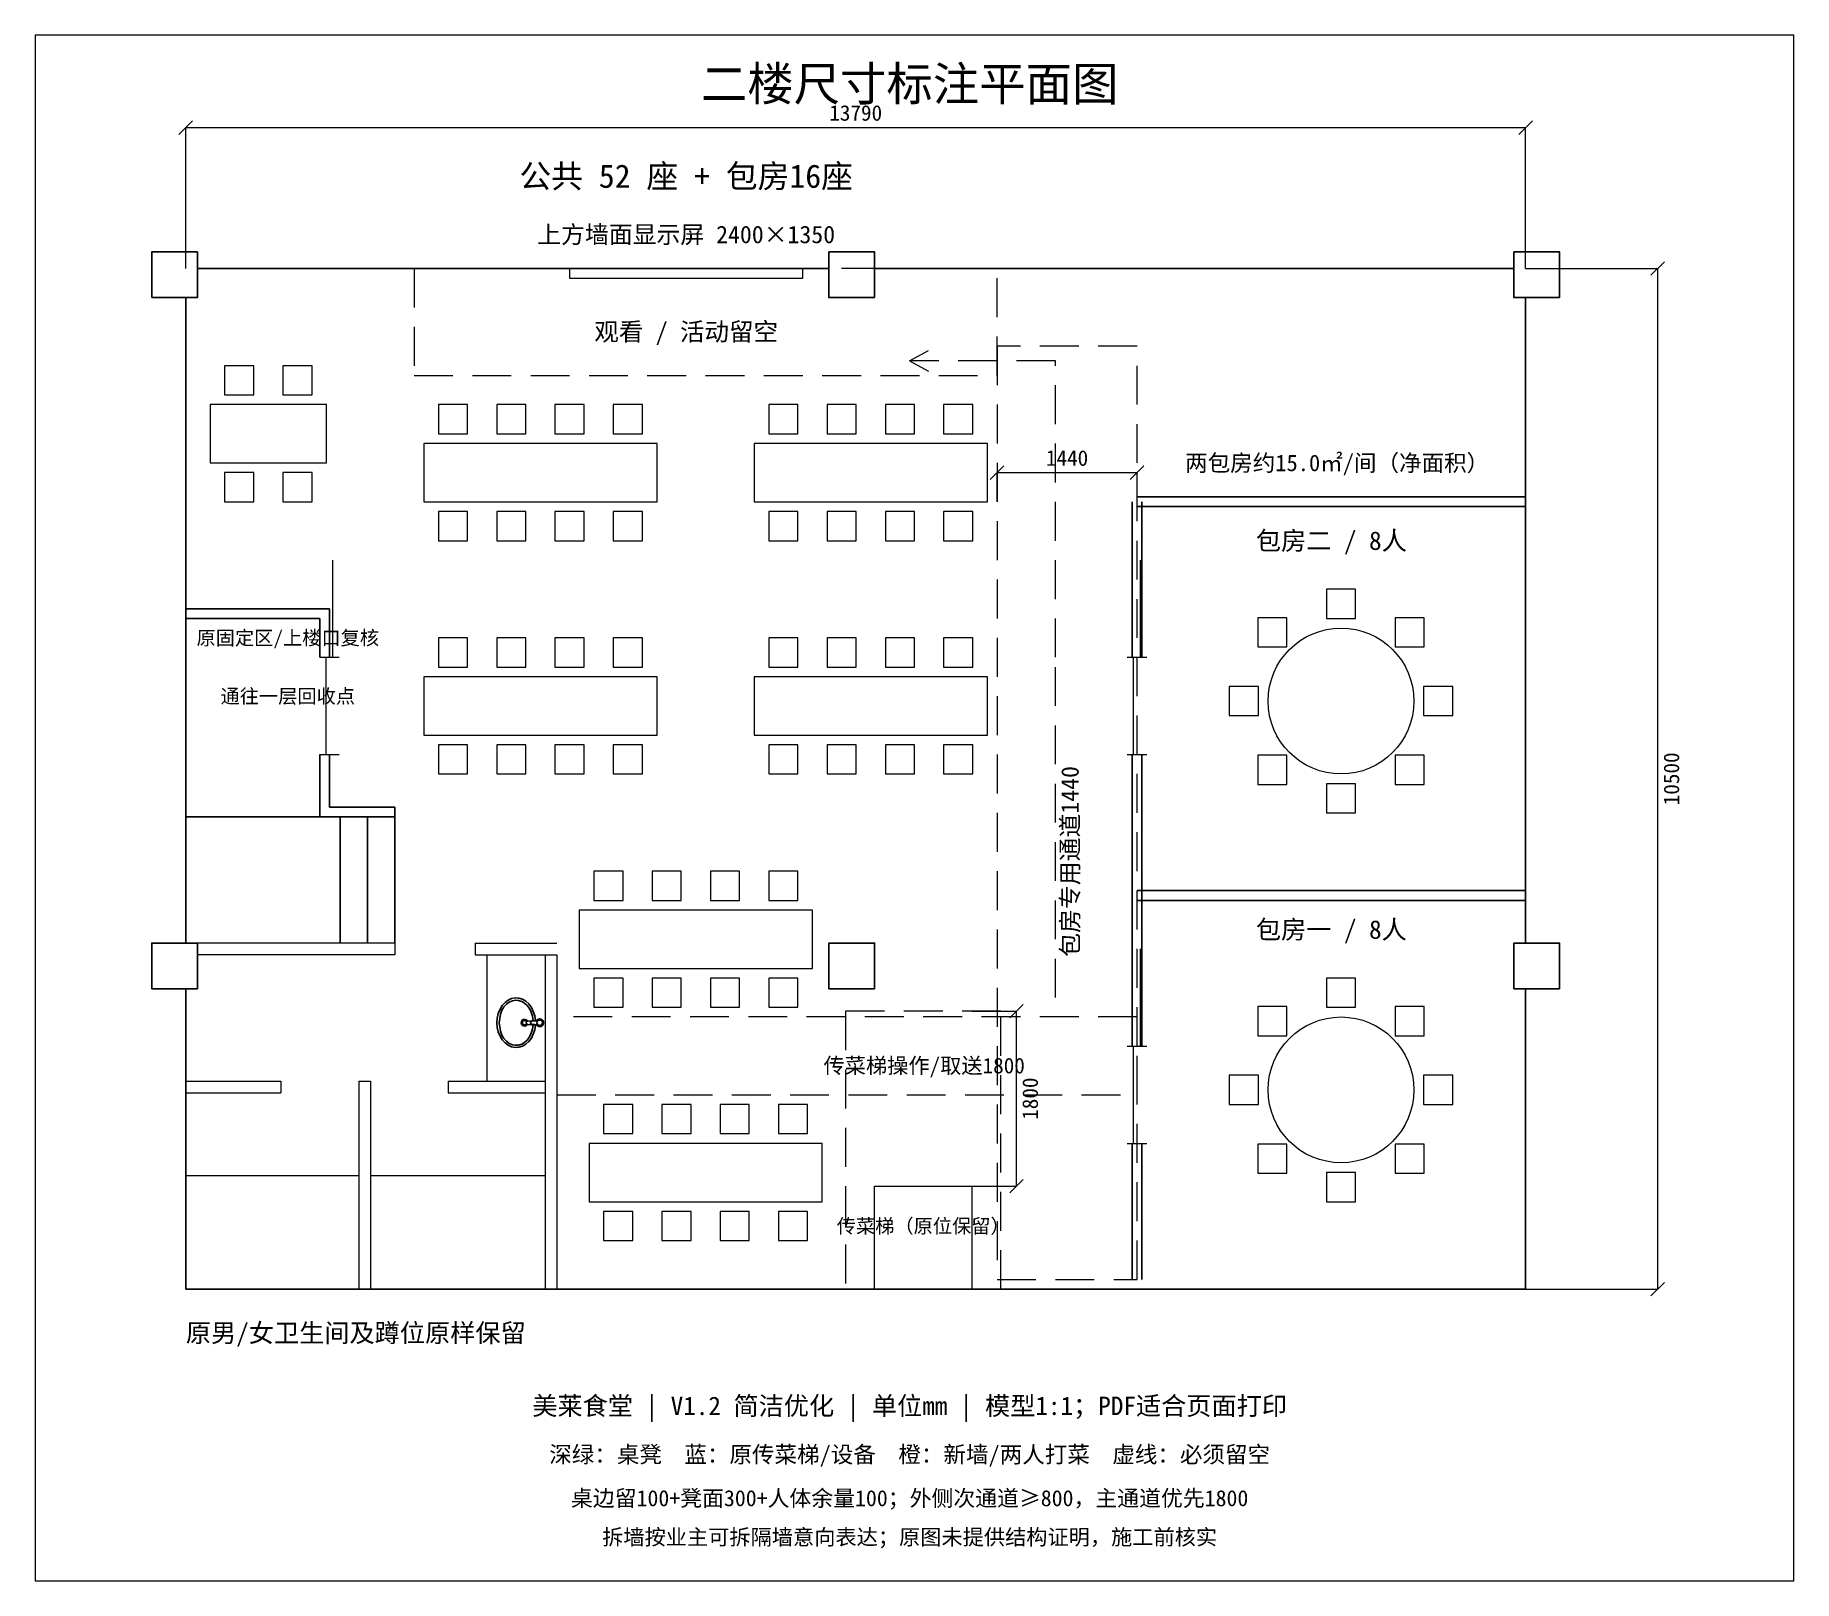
# Model space of a CAD drawing. Header units: millimetres. Extents: x -1200 to 16900, y -3000 to 12900.
import ezdxf
from ezdxf.enums import TextEntityAlignment as Align

# ---------------------------------------------------------------- set-up
doc = ezdxf.new("R2010")
doc.units = ezdxf.units.MM
doc.linetypes.add('PLAN_DASH', pattern=[600, 400, -200])
doc.layers.add('UTIL', color=2, linetype='Continuous')
for name, color, linetype, lineweight, true_color in [('净空保留', 7, 'PLAN_DASH', 13, 0x6e96a0), ('凳子300', 7, 'Continuous', 13, 0x23694b), ('原有传菜梯', 7, 'Continuous', 13, 0x195f96), ('原有卫生间', 7, 'Continuous', 13, 0x464646), ('原有结构', 7, 'Continuous', 25, 0x2d2d2d), ('图框', 7, 'Continuous', 13, 0x323232), ('尺寸', 7, 'Continuous', 13, 0x50555f), ('屏幕', 7, 'Continuous', 13, 0x3c4b96), ('文字', 7, 'Continuous', 13, 0x232323), ('新隔墙', 7, 'Continuous', 25, 0xb96419), ('流线', 7, 'PLAN_DASH', 13, 0xa04b87), ('门', 7, 'Continuous', 13, 0x5a735a), ('餐桌', 7, 'Continuous', 13, 0x23694b)]:
    doc.layers.add(name, color=color, linetype=linetype, lineweight=lineweight, true_color=true_color)
doc.styles.add('CN', font='simhei.ttf')

# ---------------------------------------------------------------- blocks, each defined once
blk = doc.blocks.new('A$C34293DA2')
at = {"layer": 'UTIL', "color": 2}
for p, q in [((42, 283), (166, 272)), ((42, 227), (166, 238))]:
    blk.add_line(p, q, dxfattribs=at)
at = {"layer": 'UTIL', "color": 1}
for p, q in [((59, 276), (120, 270)), ((59, 234), (120, 239))]:
    blk.add_line(p, q, dxfattribs=at)
at = {"layer": 'UTIL', "color": 2}
blk.add_lwpolyline([(85, 231), (92, 183), (106, 138), (126, 97), (152, 62), (183, 34), (217, 14), (254, 2), (292, 0), (329, 7), (365, 23), (397, 47), (426, 79), (449, 117), (467, 160), (477, 207), (481, 255), (477, 303), (467, 350), (449, 393), (426, 431), (397, 463), (365, 487), (329, 503), (292, 510), (254, 507), (217, 496), (183, 476), (152, 448), (126, 413), (106, 372), (92, 327), (85, 279)], dxfattribs=at)
at = {"layer": 'UTIL', "color": 1}
blk.add_lwpolyline([(107, 233), (114, 188), (127, 147), (146, 109), (169, 77), (196, 52), (226, 35), (258, 25), (290, 23), (322, 29), (353, 42), (382, 64), (408, 92), (429, 127), (445, 167), (458, 255), (445, 343), (429, 383), (408, 417), (382, 446), (353, 467), (322, 481), (290, 487), (258, 485), (226, 475), (196, 458), (169, 432), (146, 401), (127, 363), (114, 321), (107, 277)], dxfattribs=at)
at = {"layer": 'UTIL', "color": 2}
blk.add_circle((40, 255), 28.4, dxfattribs=at)
at = {"layer": 'UTIL', "color": 1}
for centre, radius, start, end in [((40, 255), 39.7, 40.3688, 319.6312), ((119, 255), 15.5, 275.2159, 84.7841), ((197, 255), 34, 209.3941, 150.6059), ((197, 255), 22.7, 208.8528, 151.1472)]:
    blk.add_arc(centre, radius, start, end, dxfattribs=at)
at = {"layer": 'UTIL', "color": 2}
blk.add_arc((164, 255), 17, 275.2159, 84.7841, dxfattribs=at)

msp = doc.modelspace()

# ---------------------------------------------------------------- linework, layer by layer
at = {"layer": '净空保留'}
for points in [[(2700, 9400), (8700, 9400), (8700, 10500), (2700, 10500)], [(8700, 100), (10140, 100), (10140, 9700), (8700, 9700)], [(4170, 2000), (10140, 2000), (10140, 2800), (4170, 2800)], [(7140, 0), (8740, 0), (8740, 2860), (7140, 2860)]]:
    msp.add_lwpolyline(points, close=True, dxfattribs=at)
at = {"layer": '凳子300'}
for points in [[(750, 9200), (1050, 9200), (1050, 9500), (750, 9500)], [(1350, 9200), (1650, 9200), (1650, 9500), (1350, 9500)], [(2950, 8800), (3250, 8800), (3250, 9100), (2950, 9100)], [(3550, 8800), (3850, 8800), (3850, 9100), (3550, 9100)], [(4150, 8800), (4450, 8800), (4450, 9100), (4150, 9100)], [(4750, 8800), (5050, 8800), (5050, 9100), (4750, 9100)], [(6350, 8800), (6650, 8800), (6650, 9100), (6350, 9100)], [(6950, 8800), (7250, 8800), (7250, 9100), (6950, 9100)], [(7550, 8800), (7850, 8800), (7850, 9100), (7550, 9100)], [(8150, 8800), (8450, 8800), (8450, 9100), (8150, 9100)], [(750, 8100), (1050, 8100), (1050, 8400), (750, 8400)], [(1350, 8100), (1650, 8100), (1650, 8400), (1350, 8400)], [(2950, 7700), (3250, 7700), (3250, 8000), (2950, 8000)], [(3550, 7700), (3850, 7700), (3850, 8000), (3550, 8000)], [(4150, 7700), (4450, 7700), (4450, 8000), (4150, 8000)], [(4750, 7700), (5050, 7700), (5050, 8000), (4750, 8000)], [(6350, 7700), (6650, 7700), (6650, 8000), (6350, 8000)], [(6950, 7700), (7250, 7700), (7250, 8000), (6950, 8000)], [(7550, 7700), (7850, 7700), (7850, 8000), (7550, 8000)], [(8150, 7700), (8450, 7700), (8450, 8000), (8150, 8000)], [(12090, 6900), (12390, 6900), (12390, 7200), (12090, 7200)], [(11383, 6607), (11683, 6607), (11683, 6907), (11383, 6907)], [(12797, 6607), (13097, 6607), (13097, 6907), (12797, 6907)], [(2950, 6400), (3250, 6400), (3250, 6700), (2950, 6700)], [(3550, 6400), (3850, 6400), (3850, 6700), (3550, 6700)], [(4150, 6400), (4450, 6400), (4450, 6700), (4150, 6700)], [(4750, 6400), (5050, 6400), (5050, 6700), (4750, 6700)], [(6350, 6400), (6650, 6400), (6650, 6700), (6350, 6700)], [(6950, 6400), (7250, 6400), (7250, 6700), (6950, 6700)], [(7550, 6400), (7850, 6400), (7850, 6700), (7550, 6700)], [(8150, 6400), (8450, 6400), (8450, 6700), (8150, 6700)], [(11090, 5900), (11390, 5900), (11390, 6200), (11090, 6200)], [(13090, 5900), (13390, 5900), (13390, 6200), (13090, 6200)], [(2950, 5300), (3250, 5300), (3250, 5600), (2950, 5600)], [(3550, 5300), (3850, 5300), (3850, 5600), (3550, 5600)], [(4150, 5300), (4450, 5300), (4450, 5600), (4150, 5600)], [(4750, 5300), (5050, 5300), (5050, 5600), (4750, 5600)], [(6350, 5300), (6650, 5300), (6650, 5600), (6350, 5600)], [(6950, 5300), (7250, 5300), (7250, 5600), (6950, 5600)], [(7550, 5300), (7850, 5300), (7850, 5600), (7550, 5600)], [(8150, 5300), (8450, 5300), (8450, 5600), (8150, 5600)], [(11383, 5193), (11683, 5193), (11683, 5493), (11383, 5493)], [(12797, 5193), (13097, 5193), (13097, 5493), (12797, 5493)], [(12090, 4900), (12390, 4900), (12390, 5200), (12090, 5200)], [(4550, 4000), (4850, 4000), (4850, 4300), (4550, 4300)], [(5150, 4000), (5450, 4000), (5450, 4300), (5150, 4300)], [(5750, 4000), (6050, 4000), (6050, 4300), (5750, 4300)], [(6350, 4000), (6650, 4000), (6650, 4300), (6350, 4300)], [(4550, 2900), (4850, 2900), (4850, 3200), (4550, 3200)], [(5150, 2900), (5450, 2900), (5450, 3200), (5150, 3200)], [(5750, 2900), (6050, 2900), (6050, 3200), (5750, 3200)], [(6350, 2900), (6650, 2900), (6650, 3200), (6350, 3200)], [(12090, 2900), (12390, 2900), (12390, 3200), (12090, 3200)], [(11383, 2607), (11683, 2607), (11683, 2907), (11383, 2907)], [(12797, 2607), (13097, 2607), (13097, 2907), (12797, 2907)], [(11090, 1900), (11390, 1900), (11390, 2200), (11090, 2200)], [(13090, 1900), (13390, 1900), (13390, 2200), (13090, 2200)], [(4650, 1600), (4950, 1600), (4950, 1900), (4650, 1900)], [(5250, 1600), (5550, 1600), (5550, 1900), (5250, 1900)], [(5850, 1600), (6150, 1600), (6150, 1900), (5850, 1900)], [(6450, 1600), (6750, 1600), (6750, 1900), (6450, 1900)], [(11383, 1193), (11683, 1193), (11683, 1493), (11383, 1493)], [(12797, 1193), (13097, 1193), (13097, 1493), (12797, 1493)], [(12090, 900), (12390, 900), (12390, 1200), (12090, 1200)], [(4650, 500), (4950, 500), (4950, 800), (4650, 800)], [(5250, 500), (5550, 500), (5550, 800), (5250, 800)], [(5850, 500), (6150, 500), (6150, 800), (5850, 800)], [(6450, 500), (6750, 500), (6750, 800), (6450, 800)]]:
    msp.add_lwpolyline(points, close=True, dxfattribs=at)
at = {"layer": '原有传菜梯'}
for p, q in [((7440, 0), (7440, 1060)), ((7440, 1060), (8440, 1060)), ((8440, 1060), (8440, 0))]:
    msp.add_line(p, q, dxfattribs=at)
at = {"layer": '原有卫生间'}
for p, q in [((2500, 3560), (350, 3560)), ((2500, 3440), (470, 3440)), ((2500, 3560), (2500, 3440)), ((3330, 3560), (4170, 3560)), ((3330, 3560), (3330, 3440)), ((3330, 3440), (4170, 3440)), ((3450, 3440), (3450, 2140)), ((4050, 3440), (4050, 0)), ((4170, 3440), (4170, 0)), ((350, 2140), (1330, 2140)), ((350, 2020), (1330, 2020)), ((1330, 2140), (1330, 2020)), ((2130, 2140), (2250, 2140)), ((2130, 2140), (2130, 0)), ((2250, 2140), (2250, 0)), ((3050, 2140), (3050, 2020)), ((3050, 2140), (4050, 2140)), ((3050, 2020), (4050, 2020)), ((350, 1170), (2130, 1170)), ((2250, 1170), (4050, 1170))]:
    msp.add_line(p, q, dxfattribs=at)
at = {"layer": '原有结构'}
for p, q in [((470, 10500), (6970, 10500)), ((7440, 10500), (14020, 10500)), ((350, 10200), (350, 3560)), ((14140, 10200), (14140, 3560)), ((1830, 7000), (350, 7000)), ((1730, 6900), (350, 6900)), ((1730, 6500), (1730, 6900)), ((1830, 6500), (1830, 7000)), ((1730, 4860), (1730, 5500)), ((1830, 4960), (1830, 5500)), ((1830, 4960), (2500, 4960)), ((2500, 4860), (2500, 4960)), ((1730, 4860), (350, 4860)), ((1730, 4860), (2500, 4860)), ((1940, 3560), (1940, 4860)), ((2220, 3560), (2220, 4860)), ((2500, 3560), (2500, 4860)), ((350, 3090), (350, 0)), ((14140, 3090), (14140, 0)), ((350, 0), (14140, 0))]:
    msp.add_line(p, q, dxfattribs=at)
for points in [[(0, 10200), (470, 10200), (470, 10670), (0, 10670)], [(7440, 10200), (6970, 10200), (6970, 10670), (7440, 10670)], [(14490, 10200), (14020, 10200), (14020, 10670), (14490, 10670)], [(470, 3090), (0, 3090), (0, 3560), (470, 3560)], [(7440, 3090), (6970, 3090), (6970, 3560), (7440, 3560)], [(14490, 3090), (14020, 3090), (14020, 3560), (14490, 3560)]]:
    msp.add_lwpolyline(points, close=True, dxfattribs=at)
at = {"layer": '图框'}
msp.add_lwpolyline([(-1200, -3000), (16900, -3000), (16900, 12900), (-1200, 12900)], close=True, dxfattribs=at)
at = {"layer": '尺寸'}
for p, q in [((280, 11880), (420, 12020)), ((350, 10500), (350, 11950)), ((350, 11950), (14140, 11950)), ((14070, 11880), (14210, 12020)), ((14140, 10500), (14140, 11950)), ((14140, 10500), (15500, 10500)), ((15430, 10430), (15570, 10570)), ((15500, 0), (15500, 10500)), ((8630, 8330), (8770, 8470)), ((8700, 8100), (8700, 8400)), ((8700, 8400), (10140, 8400)), ((10070, 8330), (10210, 8470)), ((10140, 8100), (10140, 8400)), ((8830, 2790), (8970, 2930)), ((8440, 2860), (8900, 2860)), ((8900, 1060), (8900, 2860)), ((8830, 990), (8970, 1130)), ((8440, 1060), (8900, 1060)), ((14140, 0), (15500, 0)), ((15430, -70), (15570, 70))]:
    msp.add_line(p, q, dxfattribs=at)
at = {"layer": '屏幕'}
msp.add_lwpolyline([(4300, 10400), (6700, 10400), (6700, 10500), (4300, 10500)], close=True, dxfattribs=at)
at = {"layer": '新隔墙'}
for p, q in [((10140, 8150), (14140, 8150)), ((10090, 6500), (10090, 8100)), ((10140, 8050), (14140, 8050)), ((10190, 6500), (10190, 8100)), ((10090, 2500), (10090, 5500)), ((10190, 2500), (10190, 5500)), ((10140, 4100), (14140, 4100)), ((10140, 4000), (14140, 4000)), ((10090, 100), (10090, 1500)), ((10190, 100), (10190, 1500))]:
    msp.add_line(p, q, dxfattribs=at)
at = {"layer": '流线'}
for p, q in [((7800, 9550), (7993, 9655)), ((9300, 9550), (7800, 9550)), ((7800, 9550), (7993, 9445)), ((9300, 6500), (9300, 9550)), ((9300, 3000), (9300, 6500))]:
    msp.add_line(p, q, dxfattribs=at)
at = {"layer": '门'}
for p, q in [((1865, 6500), (1865, 7500)), ((10175, 6500), (10175, 7500)), ((1730, 6500), (1930, 6500)), ((1795, 5500), (1795, 6500)), ((10040, 6500), (10240, 6500)), ((10105, 5500), (10105, 6500)), ((1730, 5500), (1930, 5500)), ((10040, 5500), (10240, 5500)), ((10175, 2500), (10175, 3500)), ((10040, 2500), (10240, 2500)), ((10105, 1500), (10105, 2500)), ((10040, 1500), (10240, 1500))]:
    msp.add_line(p, q, dxfattribs=at)
at = {"layer": '餐桌'}
for points in [[(600, 8500), (1800, 8500), (1800, 9100), (600, 9100)], [(2800, 8100), (5200, 8100), (5200, 8700), (2800, 8700)], [(6200, 8100), (8600, 8100), (8600, 8700), (6200, 8700)], [(2800, 5700), (5200, 5700), (5200, 6300), (2800, 6300)], [(6200, 5700), (8600, 5700), (8600, 6300), (6200, 6300)], [(4400, 3300), (6800, 3300), (6800, 3900), (4400, 3900)], [(4500, 900), (6900, 900), (6900, 1500), (4500, 1500)]]:
    msp.add_lwpolyline(points, close=True, dxfattribs=at)
for centre in [(12240, 6050), (12240, 2050)]:
    msp.add_circle(centre, 750, dxfattribs=at)

# ---------------------------------------------------------------- block references
at = {"layer": '原有卫生间', "xscale": -1}
msp.add_blockref('A$C34293DA2', (4033, 2486), dxfattribs=at)

# ---------------------------------------------------------------- texts
at = {"layer": '原有传菜梯', "style": 'CN'}
msp.add_text('传菜梯（原位保留）', height=145, dxfattribs=at).set_placement((7940, 650), align=Align.MIDDLE_CENTER)
at = {"layer": '原有卫生间', "style": 'CN'}
msp.add_text('原男/女卫生间及蹲位原样保留', height=190, dxfattribs=at).set_placement((2100, -450), align=Align.MIDDLE_CENTER)
at = {"layer": '尺寸', "style": 'CN'}
for s, p in [('13790', (7245, 12100)), ('1440', (9420, 8550))]:
    msp.add_text(s, height=160, dxfattribs=at).set_placement(p, align=Align.MIDDLE_CENTER)
for s, p in [('10500', (15640, 5250)), ('1800', (9040, 1960))]:
    msp.add_text(s, height=160, rotation=90, dxfattribs=at).set_placement(p, align=Align.MIDDLE_CENTER)
at = {"layer": '屏幕', "style": 'CN'}
msp.add_text('上方墙面显示屏 2400×1350', height=180, dxfattribs=at).set_placement((5500, 10850), align=Align.MIDDLE_CENTER)
at = {"layer": '文字', "style": 'CN'}
for s, height, p in [('二楼尺寸标注平面图', 350, (7800, 12400)), ('公共 52 座 + 包房16座', 240, (5500, 11450)), ('观看 / 活动留空', 185, (5500, 9850)), ('两包房约15.0㎡/间（净面积）', 170, (12200, 8500)), ('包房二 / 8人', 190, (12140, 7700)), ('原固定区/上楼口复核', 145, (1400, 6700)), ('通往一层回收点', 145, (1400, 6100)), ('包房一 / 8人', 190, (12140, 3700)), ('传菜梯操作/取送1800', 160, (7950, 2300)), ('美莱食堂 | V1.2 简洁优化 | 单位mm | 模型1:1；PDF适合页面打印', 190, (7800, -1200)), ('深绿：桌凳  蓝：原传菜梯/设备  橙：新墙/两人打菜  虚线：必须留空', 170, (7800, -1700)), ('桌边留100+凳面300+人体余量100；外侧次通道≥800，主通道优先1800', 165, (7800, -2150)), ('拆墙按业主可拆隔墙意向表达；原图未提供结构证明，施工前核实', 160, (7800, -2550))]:
    msp.add_text(s, height=height, dxfattribs=at).set_placement(p, align=Align.MIDDLE_CENTER)
msp.add_text('包房专用通道1440', height=180, rotation=90, dxfattribs=at).set_placement((9450, 4400), align=Align.MIDDLE_CENTER)

doc.saveas('drawing.dxf')
